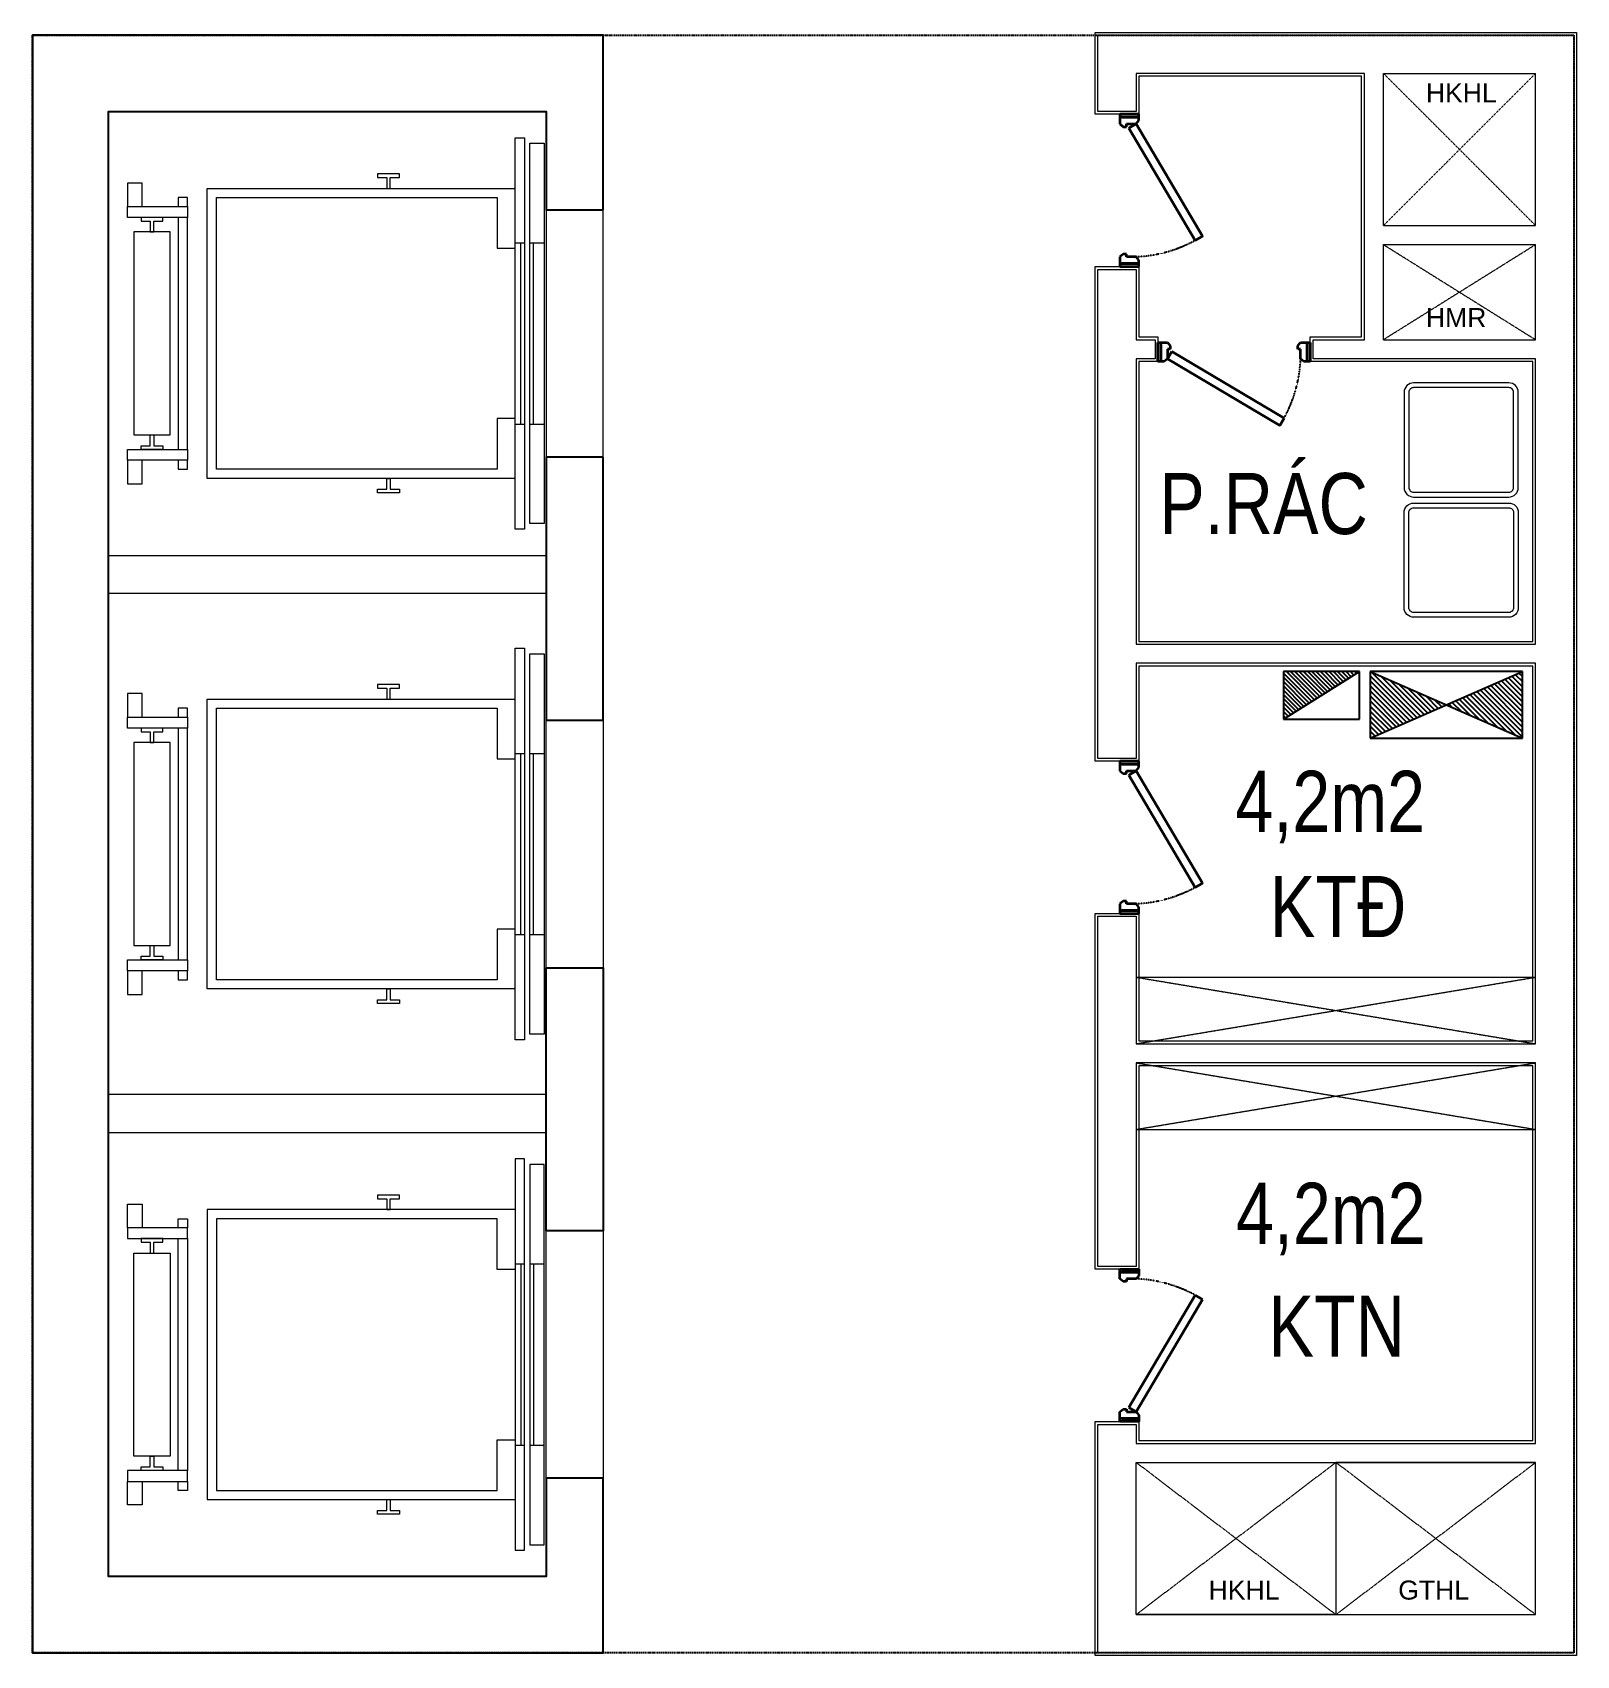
# Model space of a CAD drawing. Header units: millimetres. Extents: x 0 to 8115, y -15 to 8515.
import ezdxf

# ---------------------------------------------------------------- set-up
doc = ezdxf.new("R2010")
doc.units = ezdxf.units.MM
doc.linetypes.add('HIDDEN', pattern=[9.525, 6.35, -3.175])
doc.linetypes.add('HIDDEN3', pattern=[0.2, 0.1, -0.1])
doc.layers.get('0').update_dxf_attribs({"color": 231})
for name, color, linetype in [('A-CONC', 2, 'Continuous'), ('A-DOOR', 142, 'Continuous'), ('CDC-E', 2, 'Continuous'), ('MDI-BAO-TM', 3, 'HIDDEN')]:
    doc.layers.add(name, color=color, linetype=linetype)
for name, color, linetype, lineweight in [('A-FNSH', 253, 'Continuous', 9), ('A-LITE', 9, 'Continuous', 9), ('A-TEXT', 255, 'Continuous', 25), ('A-WALL', 1, 'Continuous', 13)]:
    doc.layers.add(name, color=color, linetype=linetype, lineweight=lineweight)
doc.styles.add('MDI_Chu Thuong', font='arial.ttf', dxfattribs={"width": 0.8})
doc.styles.add('Xr_truc thang N3 tang dien hinh$0$T-Can ho$0$Arial', font='arial.ttf')

# ---------------------------------------------------------------- blocks, each defined once
blk = doc.blocks.new('x_loithangmay')
for p, q in [((-160, 500), (-110, 500)), ((-130, -500), (-130, 500)), ((-80, 500), (0, 500)), ((-60, -500), (-60, 500)), ((-160, -500), (-110, -500)), ((-80, -500), (0, -500))]:
    blk.add_line(p, q)
at = {"flags": 128}
for points in [[(-110, -1080), (-160, -1080), (-160, 1080), (-110, 1080)], [(-80, 1050), (0, 1050), (0, -1050), (-80, -1050)], [(-2220, 830), (-2300, 830), (-2300, 700), (-2220, 700)], [(-850, 860), (-800, 860), (-800, 880), (-920, 880), (-920, 860), (-870, 860), (-870, 800), (-850, 800)], [(-1970, 750), (-2020, 750), (-2020, 700), (-1970, 700)], [(-1970, 640), (-2020, 640), (-2020, -640), (-1970, -640), (-1970, 640), (-2300, 640), (-2300, 700), (-1970, 700)], [(-2155, 620), (-2105, 620), (-2105, 640), (-2225, 640), (-2225, 620), (-2175, 620), (-2175, 560), (-2155, 560)], [(-2065, 560), (-2265, 560), (-2265, -560), (-2065, -560)], [(-2155, -620), (-2105, -620), (-2105, -640), (-2225, -640), (-2225, -620), (-2175, -620), (-2175, -560), (-2155, -560)], [(-1970, -700), (-2020, -700), (-2020, -750), (-1970, -750), (-1970, -700), (-2300, -700), (-2300, -640), (-1970, -640)], [(-2220, -700), (-2300, -700), (-2300, -830), (-2220, -830)], [(-850, -860), (-800, -860), (-800, -880), (-920, -880), (-920, -860), (-870, -860), (-870, -800), (-850, -800)]]:
    blk.add_lwpolyline(points, close=True, dxfattribs=at)
for points in [[(-160, -800), (-1860, -800), (-1860, 800), (-160, 800)], [(-160, -470), (-260, -470), (-260, -750), (-1810, -750), (-1810, 750), (-260, 750), (-260, 470), (-160, 470)]]:
    blk.add_lwpolyline(points, dxfattribs=at)
blk = doc.blocks.new('s1_thungrac')
for points in [[(19311.2, -9384.7), (18811.2, -9384.7, -0.414214), (18761.2, -9334.7), (18761.2, -8834.7, -0.414214), (18811.2, -8784.7), (19311.2, -8784.7, -0.414214), (19361.2, -8834.7), (19361.2, -9334.7, -0.414214)], [(19311.2, -9359.7), (18811.2, -9359.7, -0.414214), (18786.2, -9334.7), (18786.2, -8834.7, -0.414214), (18811.2, -8809.7), (19311.2, -8809.7, -0.414214), (19336.2, -8834.7), (19336.2, -9334.7, -0.414214)]]:
    blk.add_lwpolyline(points, format="xyb", close=True)
blk = doc.blocks.new('TUCC')
at = {"layer": 'CDC-E'}
h = blk.add_hatch(dxfattribs=at)
h.set_pattern_fill('ANSI31', color=8, scale=5, angle=90)
h.set_pattern_definition([(135, (159303.51, -210150.06), (-11.2253, -11.2253), [])])
h.paths.add_polyline_path([(159303.5, -210150.1), (159053.5, -210550.1), (159303.5, -210550.1)])
for p, q in [((159053.5, -210550.1), (159053.5, -210150.1)), ((159053.5, -210550.1), (159303.5, -210150.1)), ((159053.5, -210150.1), (159303.5, -210150.1)), ((159303.5, -210150.1), (159303.5, -210550.1)), ((159303.5, -210550.1), (159053.5, -210550.1))]:
    blk.add_line(p, q, dxfattribs=at)
blk = doc.blocks.new('*X24')
at = {"color": 0}
for p, q in [((32025, 38839.7), (32032.1, 38846.9)), ((32025, 38813.2), (32050.6, 38838.8)), ((32025, 38786.7), (32069, 38830.7)), ((32025, 38760.2), (32087.5, 38822.7)), ((32025, 38733.7), (32105.9, 38814.6)), ((32548.6, 38620.9), (32740.9, 38813.2)), ((32567.1, 38612.8), (32788.1, 38833.9)), ((32585.5, 38604.8), (32825, 38844.2)), ((32604, 38596.7), (32825, 38817.7)), ((32025, 38707.2), (32124.4, 38806.5)), ((32025, 38680.6), (32142.8, 38798.5)), ((32025, 38654.1), (32161.3, 38790.4)), ((32025, 38627.6), (32179.7, 38782.3)), ((32025, 38601.1), (32198.2, 38774.2)), ((32025, 38574.6), (32216.6, 38766.2)), ((32025, 38548.1), (32235, 38758.1)), ((32025, 38521.5), (32253.5, 38750)), ((32033.8, 38503.9), (32271.9, 38742)), ((32081, 38524.5), (32290.4, 38733.9)), ((32474.8, 38653.2), (32552.4, 38730.7)), ((32493.3, 38645.1), (32599.5, 38751.4)), ((32511.7, 38637.1), (32646.7, 38772)), ((32530.2, 38629), (32693.8, 38792.6)), ((32622.4, 38588.6), (32825, 38791.2)), ((32640.9, 38580.6), (32825, 38764.7)), ((32659.3, 38572.5), (32825, 38738.2)), ((32128.1, 38545.1), (32308.8, 38725.8)), ((32175.3, 38565.7), (32327.3, 38717.8)), ((32222.4, 38586.4), (32345.7, 38709.7)), ((32269.5, 38607), (32364.2, 38701.6)), ((32316.7, 38627.6), (32382.6, 38693.5)), ((32363.8, 38648.2), (32401.1, 38685.5)), ((32411, 38668.9), (32419.5, 38677.4)), ((32438, 38669.3), (32458.1, 38689.5)), ((32456.4, 38661.3), (32505.2, 38710.1)), ((32677.8, 38564.4), (32825, 38711.7)), ((32696.2, 38556.3), (32825, 38685.1)), ((32714.6, 38548.3), (32825, 38658.6)), ((32733.1, 38540.2), (32825, 38632.1)), ((32751.5, 38532.1), (32825, 38605.6)), ((32770, 38524.1), (32825, 38579.1)), ((32788.4, 38516), (32825, 38552.6)), ((32806.9, 38507.9), (32825, 38526))]:
    blk.add_line(p, q, dxfattribs=at)
blk = doc.blocks.new('P3')
at = {"layer": 'CDC-E'}
for p, q in [((-400, 175), (400, 175)), ((-400, 175), (400, -175)), ((-400, -175), (400, 175)), ((-400, -175), (-400, 175)), ((400, 175), (400, -175)), ((400, -175), (-400, -175))]:
    blk.add_line(p, q, dxfattribs=at)
at = {"layer": 'CDC-E', "color": 8}
blk.add_blockref('*X24', (-32425, -38675), dxfattribs=at)
blk = doc.blocks.new('s1_cuaky_830')
at = {"lineweight": 35, "extrusion": (0, 0, -1)}
for p, q in [((18500, -3595.6), (18400, -3595.6)), ((18400, -3595.6), (18400, -3610.6)), ((18500, -3610.6), (18400, -3610.6)), ((18400, -3610.6), (18400, -3628.3)), ((18400, -3610.6), (18490, -3610.6)), ((18400, -3628.3), (18415, -3645.6)), ((18415, -3645.6), (18465, -3645.6)), ((18465, -3645.6), (18465, -3660.6)), ((18465, -3660.6), (18483, -3660.6)), ((18483, -3660.6), (18500, -3645.6)), ((18500, -3610.6), (18500, -3595.6)), ((18500, -3645.6), (18500, -3610.6)), ((18103.7, -3731.4), (18065, -3754.4)), ((18453.7, -4322.7), (18103.7, -3731.4)), ((18415, -4345.6), (18065, -3754.4)), ((18415, -4345.6), (18400, -4362.8)), ((18453.7, -4322.7), (18415, -4345.6)), ((18465, -4345.6), (18415, -4345.6)), ((18465, -4330.5), (18465, -4345.6)), ((18483, -4330.5), (18465, -4330.5)), ((18500, -4345.6), (18483, -4330.5)), ((18500, -4380.6), (18500, -4345.6)), ((18400, -4362.8), (18400, -4380.6)), ((18400, -4380.6), (18500, -4380.6)), ((18400, -4380.6), (18400, -4395.6)), ((18490, -4380.6), (18400, -4380.6)), ((18400, -4395.6), (18500, -4395.6)), ((18500, -4395.6), (18500, -4380.6))]:
    blk.add_line(p, q, dxfattribs=at)
at = {"linetype": 'HIDDEN3', "extrusion": (0, 0, -1)}
blk.add_arc((-18445.4, -4360.9), 715.9, 57.90313, 87.56572, dxfattribs=at)

msp = doc.modelspace()

# ---------------------------------------------------------------- linework, layer by layer
at = {"layer": 'A-CONC'}
for points in [[(3000, 7583.3), (3000, 8500), (0, 8500), (0, 0), (3000, 0), (3000, 916.7), (2700, 916.7), (2700, 400), (400, 400), (400, 8100), (2700, 8100), (2700, 7583.3)], [(3000, 6283.3), (2700, 6283.3), (2700, 4900), (3000, 4900)], [(3000, 2216.7), (2700, 2216.7), (2700, 3600), (3000, 3600)]]:
    msp.add_lwpolyline(points, close=True, dxfattribs=at)
at = {"layer": 'A-FNSH', "ltscale": 0.3}
msp.add_lwpolyline([(5915, 6915), (5915, 6785), (5815, 6785), (5815, 5315), (7885, 5315), (7885, 6785), (6715, 6785), (6715, 6915), (6985, 6915), (6985, 8285), (5815, 8285), (5815, 8085), (5585, 8085), (5585, 8515), (8115, 8515), (8115, -15), (5585, -15), (5585, 1215), (5815, 1215), (5815, 1115), (7885, 1115), (7885, 3085), (5815, 3085), (5815, 2015), (5585, 2015), (5585, 3885), (5815, 3885), (5815, 3215), (7885, 3215), (7885, 5185), (5815, 5185), (5815, 4685), (5585, 4685), (5585, 7285), (5815, 7285), (5815, 6915)], close=True, dxfattribs=at)
at = {"layer": 'A-LITE', "linetype": 'HIDDEN', "ltscale": 0.3}
for p, q in [((5800, 3550), (7900, 3550)), ((5800, 2750), (7900, 2750))]:
    msp.add_line(p, q, dxfattribs=at)
for points in [[(7100, 7500), (7900, 8300)], [(7900, 7500), (7100, 8300)], [(7100, 7400), (7900, 6900)], [(7900, 7400), (7100, 6900)], [(5800, 3200), (7900, 3550)], [(5800, 3550), (7900, 3200)], [(5800, 3100), (7900, 2750)], [(5800, 2750), (7900, 3100)], [(6850, 200), (5800, 1000)], [(5800, 200), (6850, 1000)], [(6850, 200), (7900, 1000)], [(7900, 200), (6850, 1000)]]:
    msp.add_lwpolyline(points, dxfattribs=at)
at = {"layer": 'A-LITE', "ltscale": 0.3}
for points in [[(2700, 6283.3), (3000, 6283.3), (3000, 7583.3), (2700, 7583.3)], [(2700, 4900), (3000, 4900), (3000, 3600), (2700, 3600)], [(2700, 2216.7), (3000, 2216.7), (3000, 916.7), (2700, 916.7)]]:
    msp.add_lwpolyline(points, close=True, dxfattribs=at)
at = {"layer": 'A-LITE', "linetype": 'HIDDEN', "ltscale": 0.3}
for points in [[(5800, 1000), (6850, 1000), (6850, 200), (5800, 200)], [(7900, 1000), (6850, 1000), (6850, 200), (7900, 200)]]:
    msp.add_lwpolyline(points, close=True, dxfattribs=at)
at = {"layer": 'A-WALL'}
for p, q in [((7100, 7500), (7100, 8300)), ((7900, 7500), (7900, 8300)), ((7100, 6900), (7100, 7400)), ((7900, 6900), (7900, 7400)), ((5800, 200), (5800, 1000)), ((7900, 200), (7900, 1000))]:
    msp.add_line(p, q, dxfattribs=at)
at = {"layer": 'A-WALL', "ltscale": 5}
for p, q in [((7100, 8300), (7900, 8300)), ((7100, 7500), (7900, 7500)), ((7100, 7400), (7900, 7400)), ((7100, 6900), (7900, 6900)), ((5800, 1000), (7900, 1000)), ((5800, 200), (7900, 200))]:
    msp.add_line(p, q, dxfattribs=at)
msp.add_lwpolyline([(5900, 6900), (5900, 6800), (5800, 6800), (5800, 5300), (7900, 5300), (7900, 6800), (6730, 6800), (6730, 6900), (7000, 6900), (7000, 8300), (5800, 8300), (5800, 8100), (5600, 8100), (5600, 8500), (8100, 8500), (8100, 0), (5600, 0), (5600, 1200), (5800, 1200), (5800, 1100), (7900, 1100), (7900, 3100), (5800, 3100), (5800, 2030), (5600, 2030), (5600, 3870), (5800, 3870), (5800, 3200), (7900, 3200), (7900, 5200), (5800, 5200), (5800, 4700), (5600, 4700), (5600, 7270), (5800, 7270), (5800, 6900)], close=True, dxfattribs=at)
at = {"layer": 'A-WALL'}
for points in [[(400, 5766.7), (2700, 5766.7), (2700, 5566.7), (400, 5566.7)], [(400, 2733.3), (2700, 2733.3), (2700, 2933.3), (400, 2933.3)], [(400, 2733.3), (2700, 2733.3), (2700, 2933.3), (400, 2933.3)], [(400, 2733.3), (2700, 2733.3), (2700, 2933.3), (400, 2933.3)]]:
    msp.add_lwpolyline(points, close=True, dxfattribs=at)
at = {"layer": 'MDI-BAO-TM'}
msp.add_lwpolyline([(0, 8500), (8100, 8500), (8100, 0), (0, 0)], close=True, dxfattribs=at)

# ---------------------------------------------------------------- block references
at = {"layer": 'A-DOOR', "ltscale": 0.3, "rotation": 180}
for p in [(24215, 3689.4), (24215, 289.4)]:
    msp.add_blockref('s1_cuaky_830', p, dxfattribs=at)
at = {"layer": 'A-DOOR', "ltscale": 0.3, "xscale": -1, "rotation": 270}
msp.add_blockref('s1_cuaky_830', (10310.6, -11615), dxfattribs=at)
at = {"layer": 'A-DOOR', "ltscale": 0.3, "xscale": -1}
msp.add_blockref('s1_cuaky_830', (24215, 5610.6), dxfattribs=at)
at = {"layer": 'A-FNSH', "color": 7, "xscale": -1}
for name, p, rotation in [('TUCC', (217121.7, -154151.8), 269.9988975320293), ('P3', (7430.4, 4980.8), 179.9988975320296)]:
    msp.add_blockref(name, p, dxfattribs=dict(at, rotation=rotation))
at = {"layer": 'A-LITE', "ltscale": 0.3, "xscale": 0.952168083658612, "yscale": 0.952168083658612, "zscale": 0.952168083658612}
for p in [(2690, 6933.3), (2690, 4250)]:
    msp.add_blockref('x_loithangmay', p, dxfattribs=at)
at = {"layer": 'A-LITE', "linetype": 'HIDDEN', "ltscale": 0.3, "xscale": -1}
msp.add_blockref('s1_thungrac', (26570.1, 15458.3), dxfattribs=at)
at = {"layer": 'A-LITE', "linetype": 'HIDDEN', "ltscale": 0.3, "rotation": 180}
msp.add_blockref('s1_thungrac', (26570.1, -3342.8), dxfattribs=at)
at = {"layer": 'A-LITE', "ltscale": 0.3, "xscale": -0.952168083658612, "yscale": 0.952168083658612, "zscale": 0.952168083658612, "rotation": 180}
msp.add_blockref('x_loithangmay', (2690, 1566.7), dxfattribs=at)

# ---------------------------------------------------------------- texts
at = {"style": 'Xr_truc thang N3 tang dien hinh$0$T-Can ho$0$Arial'}
for s, p in [('HKHL', (7323.1, 8147.6)), ('HMR', (7323.1, 6966.5)), ('HKHL', (6181.2, 279)), ('GTHL', (7177.8, 279))]:
    msp.add_text(s, height=100, rotation=0.0011, dxfattribs=at).set_placement(p)
at = {"layer": 'A-TEXT', "ltscale": 0.3, "style": 'MDI_Chu Thuong', "width": 0.8}
for s, p in [('P.RÁC', (5921.9, 5878.7)), ('4,2m2', (6322.1, 4313.6)), ('KTĐ', (6503.1, 3760.8)), ('4,2m2', (6325, 2148.5)), ('KTN', (6496.2, 1555.1))]:
    msp.add_text(s, height=320.98, dxfattribs=at).set_placement(p)

doc.saveas('drawing.dxf')
